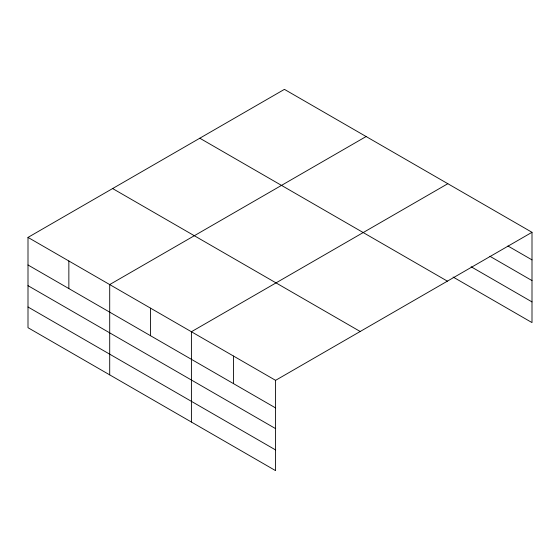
<?xml version="1.0" encoding="UTF-8"?>
<svg xmlns="http://www.w3.org/2000/svg" width="560" height="560" viewBox="0 0 560 560"><rect width="100%" height="100%" fill="white"/><g stroke="black" fill="none" stroke-linecap="round" stroke-linejoin="round"><path stroke-width="0.84" d="M28 237.405L275.583 380.345L275.583 470.638L28 327.698L28 237.405L284.417 89.362L532 232.302L532 322.595L453.082 277.032M366.121 136.535L109.704 284.571L109.704 374.864M447.825 183.701L191.408 331.744L191.408 422.037M275.583 380.345L532 232.302M507.948 246.001L532 259.882M489.909 256.277L532 280.581M471.121 266.756L532 301.903M199.801 138.215L447.384 281.155M112.616 188.552L360.199 331.492M28 264.985L275.583 407.925M28 285.677L275.583 428.617M28 306.999L275.583 449.939M233.492 356.048L233.492 383.628M150.556 308.161L150.556 335.741M68.852 260.988L68.852 288.568"/></g></svg>
